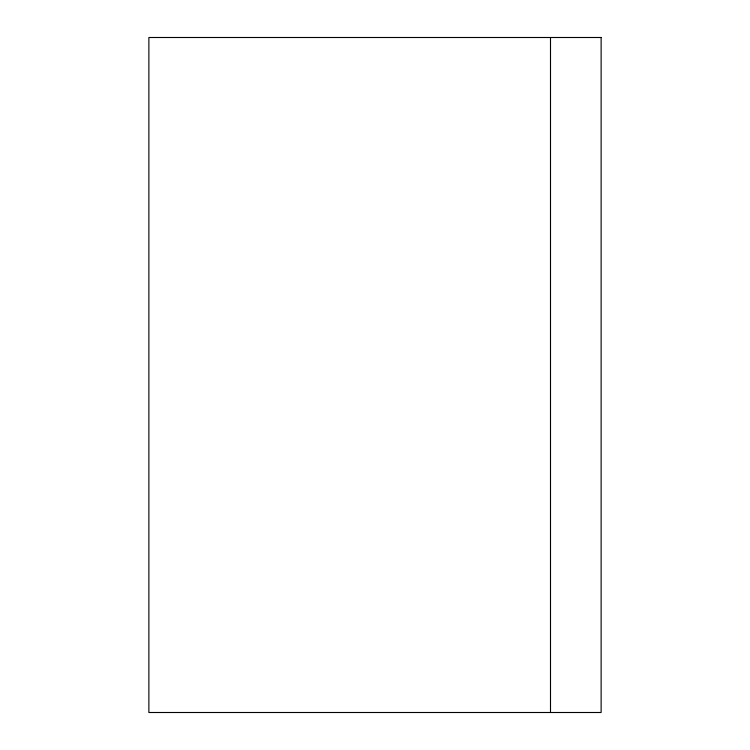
<?xml version="1.0" encoding="UTF-8"?>
<svg xmlns="http://www.w3.org/2000/svg" width="750" height="750" viewBox="0 0 750 750"><rect width="100%" height="100%" fill="white"/><g stroke="black" fill="none" stroke-linecap="round" stroke-linejoin="round"><path stroke-width="1.12" d="M550.5 37.5L550.5 712.5M601.125 37.5L148.875 37.5L148.875 712.5L601.125 712.5L601.125 37.5"/></g></svg>
